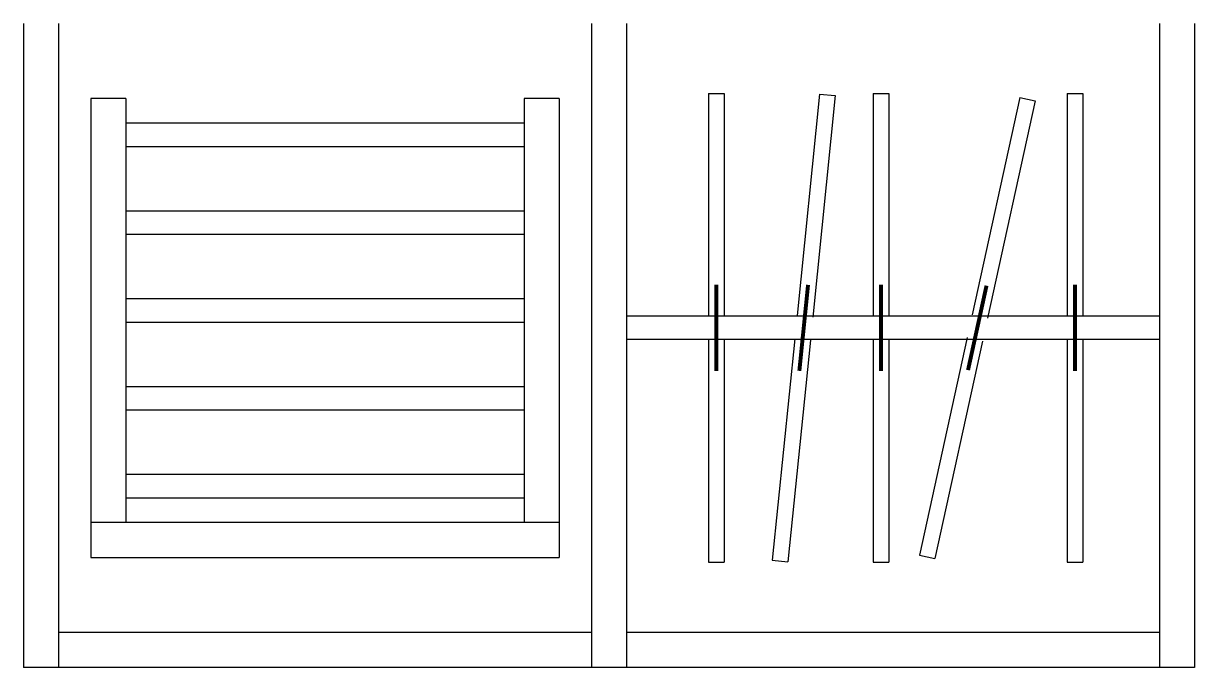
# Model space of a CAD drawing. Header units: millimetres. Extents: x -922.43 to -921.43, y 2731.03 to 2731.58.
import ezdxf

# ---------------------------------------------------------------- set-up
doc = ezdxf.new("R2010")
doc.units = ezdxf.units.MM
doc.header["$LTSCALE"] = 10
doc.layers.add('AUX_03', color=3, linetype='Continuous')
doc.layers.add('Móveis_armários', color=2, linetype='Continuous')

# ---------------------------------------------------------------- blocks, each defined once
blk = doc.blocks.new('cdn_calceiro')
at = {"layer": 'Móveis_armários', "color": 1}
for p, q in [((-0.17, 0.196), (-0.2, 0.196)), ((-0.2, 0.196), (-0.2, -0.196)), ((-0.17, 0.196), (-0.17, -0.166)), ((0.17, 0.196), (0.17, -0.166)), ((0.2, 0.196), (0.17, 0.196)), ((0.2, 0.196), (0.2, -0.196)), ((-0.17, 0.175), (0.17, 0.175)), ((-0.17, 0.155), (0.17, 0.155)), ((-0.17, 0.1), (0.17, 0.1)), ((-0.17, 0.08), (0.17, 0.08)), ((-0.17, 0.025), (0.17, 0.025)), ((-0.17, 0.005), (0.17, 0.005)), ((-0.17, -0.05), (0.17, -0.05)), ((-0.17, -0.07), (0.17, -0.07)), ((-0.17, -0.125), (0.17, -0.125)), ((-0.17, -0.145), (0.17, -0.145)), ((-0.2, -0.166), (0.2, -0.166)), ((-0.2, -0.196), (0.2, -0.196))]:
    blk.add_line(p, q, dxfattribs=at)
blk = doc.blocks.new('cdn_cabide')
at = {"layer": 'Móveis_armários', "color": 1}
for p, q in [((-0.0067, 0.2), (-0.0067, 0.01)), ((-0.0067, 0.2), (0.0067, 0.2)), ((0.0067, 0.2), (0.0067, 0.01)), ((-0.0067, -0.01), (-0.0067, -0.2)), ((0.0067, -0.01), (0.0067, -0.2)), ((-0.0067, -0.2), (0.0067, -0.2))]:
    blk.add_line(p, q, dxfattribs=at)
at = {"layer": 'Móveis_armários', "color": 1, "const_width": 0.00335}
blk.add_lwpolyline([(0, 0.0369), (0, -0.0369)], dxfattribs=at)
blk = doc.blocks.new('cdn_cabideiro')
at = {"layer": 'Móveis_armários', "color": 1}
for p, q in [((0.455, 0.01), (0, 0.01)), ((0.455, -0.01), (0, -0.01))]:
    blk.add_line(p, q, dxfattribs=at)
at = {"layer": 'Móveis_armários'}
for p in [(0.0766, 0), (0.2173, 0), (0.383, 0)]:
    blk.add_blockref('cdn_cabide', p, dxfattribs=at)
for p, rotation in [((0.1513, 0), 354.2224271396588), ((0.2995, 0), 347.6512743147399)]:
    blk.add_blockref('cdn_cabide', p, dxfattribs=dict(at, rotation=rotation))

msp = doc.modelspace()

# ---------------------------------------------------------------- linework, layer by layer
at = {"layer": 'Móveis_armários'}
for p, q in [((-922.4291, 2731.5751), (-922.4291, 2731.0251)), ((-921.4291, 2731.5751), (-921.4291, 2731.0251)), ((-921.4291, 2731.0251), (-922.4291, 2731.0251))]:
    msp.add_line(p, q, dxfattribs=at)
at = {"layer": 'Móveis_armários', "color": 1}
for p, q in [((-922.3991, 2731.5751), (-922.3991, 2731.0251)), ((-921.9441, 2731.5751), (-921.9441, 2731.0251)), ((-921.9141, 2731.5751), (-921.9141, 2731.0251)), ((-921.4591, 2731.5751), (-921.4591, 2731.0251)), ((-921.9441, 2731.0551), (-922.3991, 2731.0551)), ((-921.4591, 2731.0551), (-921.9141, 2731.0551))]:
    msp.add_line(p, q, dxfattribs=at)

# ---------------------------------------------------------------- block references
at = {"layer": 'AUX_03'}
msp.add_blockref('cdn_calceiro', (-922.1716, 2731.3151), dxfattribs=at)
at = {"layer": 'Móveis_armários'}
msp.add_blockref('cdn_cabideiro', (-921.9141, 2731.3151), dxfattribs=at)

doc.saveas('drawing.dxf')
